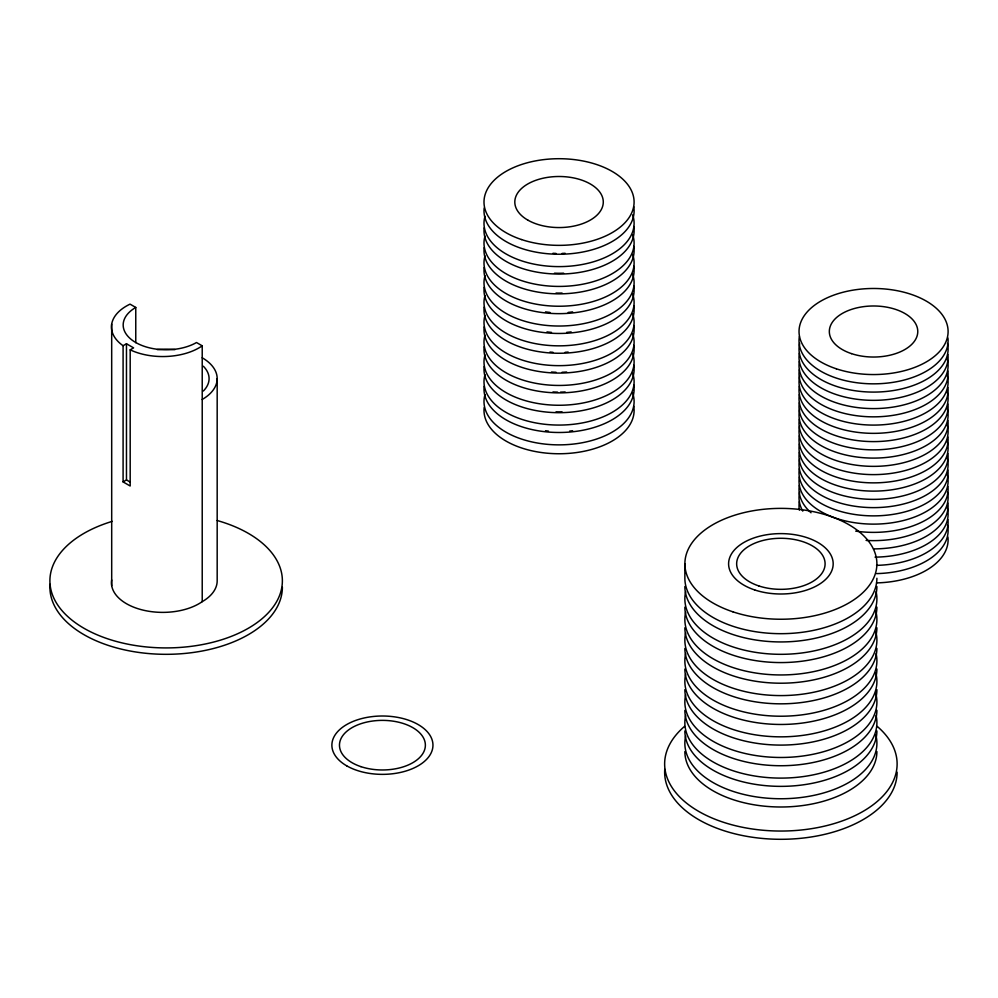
<?xml version="1.0" encoding="UTF-8"?>
<svg xmlns="http://www.w3.org/2000/svg" width="998" height="998" viewBox="0 0 998 998"><rect width="100%" height="100%" fill="white"/><g stroke="black" fill="none" stroke-linecap="round" stroke-linejoin="round"><path stroke-width="1.5" d="M123.091 345.732L126.472 343.761L133.62 347.878L130.189 349.836L130.189 486.001L123.091 481.909L123.091 345.732A51.272 29.603 0 0 1 130.039 304.141L135.765 307.446L135.765 342.701M123.091 481.909L126.472 479.926L126.472 343.761M111.689 579.938A51.272 29.603 0 0 0 143.063 610.115A51.272 29.603 0 0 0 202.22 601.657L202.22 345.819L196.506 342.526A42.951 24.8 0 0 1 135.765 342.526A42.951 24.8 0 0 1 135.765 307.446M126.472 479.926L130.039 481.984M684.865 563.808L684.865 578.254A96.02 55.439 0 0 0 780.885 633.68A96.02 55.439 0 0 0 876.893 578.254M217.177 378.629L217.177 580.811A51.048 29.466 0 0 1 202.22 601.657M111.689 324.113L111.701 585.739M633.742 305.7A75.05 43.326 0 0 1 560.277 353.255A75.05 43.326 0 0 1 484.167 307.122M632.657 313.846A75.05 43.326 0 0 1 560.277 365.642A75.05 43.326 0 0 1 485.003 315.256M633.742 266.092A75.05 43.326 0 0 1 560.277 313.646A75.05 43.326 0 0 1 484.167 267.501M571.13 331.897A52.308 30.202 0 0 1 566.639 332.384M551.47 332.384A52.308 30.202 0 0 1 546.979 331.897M632.657 373.264A75.05 43.326 0 0 1 560.277 425.061A75.05 43.326 0 0 1 485.003 374.674M633.742 384.929A75.05 43.326 0 0 1 560.277 432.483A75.05 43.326 0 0 1 484.167 386.338M563.596 273.178A52.308 30.202 0 0 1 554.501 273.178M632.657 234.63A75.05 43.326 0 0 1 560.277 286.414A75.05 43.326 0 0 1 485.003 236.027M633.742 246.281A75.05 43.326 0 0 1 560.277 293.836A75.05 43.326 0 0 1 484.167 247.704M632.657 353.467A75.05 43.326 0 0 1 560.277 405.25A75.05 43.326 0 0 1 485.003 354.864M633.742 365.118A75.05 43.326 0 0 1 560.277 412.673A75.05 43.326 0 0 1 484.167 366.54M632.657 254.428A75.05 43.326 0 0 1 560.277 306.224A75.05 43.326 0 0 1 485.003 255.837M632.657 294.048A75.05 43.326 0 0 1 560.277 345.832A75.05 43.326 0 0 1 485.003 295.445M633.742 325.51A75.05 43.326 0 0 1 560.277 373.065A75.05 43.326 0 0 1 484.167 326.92M562.074 293.05A52.308 30.202 0 0 1 556.023 293.05M632.657 214.82A75.05 43.326 0 0 1 560.277 266.603A75.05 43.326 0 0 1 485.003 216.217M633.742 226.471A75.05 43.326 0 0 1 560.277 274.038A75.05 43.326 0 0 1 484.167 227.893M565.118 253.28A52.308 30.202 0 0 1 562.074 253.43M556.023 253.43A52.308 30.202 0 0 1 552.979 253.28M633.742 285.89A75.05 43.326 0 0 1 560.277 333.457A75.05 43.326 0 0 1 484.167 287.312M632.657 274.238A75.05 43.326 0 0 1 560.277 326.022A75.05 43.326 0 0 1 485.003 275.635M572.59 311.875A52.308 30.202 0 0 1 568.149 312.436M549.96 312.436A52.308 30.202 0 0 1 545.519 311.875M633.742 345.308A75.05 43.326 0 0 1 560.277 392.875A75.05 43.326 0 0 1 484.167 346.73M632.657 333.656A75.05 43.326 0 0 1 560.277 385.44A75.05 43.326 0 0 1 485.003 335.054M562.074 411.887A52.308 30.202 0 0 1 556.023 411.887M566.639 372.005A52.308 30.202 0 0 1 562.074 372.266M556.023 372.266A52.308 30.202 0 0 1 551.47 372.005M568.149 352.057A52.308 30.202 0 0 1 565.118 352.306M552.979 352.306A52.308 30.202 0 0 1 549.96 352.057M565.118 391.927A52.308 30.202 0 0 1 560.564 392.114M557.545 392.114A52.308 30.202 0 0 1 552.979 391.927M572.59 430.712A52.308 30.202 0 0 1 569.646 431.111M548.463 431.111A52.308 30.202 0 0 1 545.519 430.712M633.742 206.673A75.05 43.326 0 0 1 560.277 254.228A75.05 43.326 0 0 1 484.167 208.083M633.742 406.174A75.05 43.326 0 0 1 560.277 453.741A75.05 43.326 0 0 1 484.167 407.596M632.657 393.075A75.05 43.326 0 0 1 560.277 444.859A75.05 43.326 0 0 1 485.003 394.472M947.464 343.437A74.538 43.039 0 0 1 873.562 392.089A74.538 43.039 0 0 1 799.66 343.437M947.938 354.502A74.538 43.039 0 0 1 872.339 400.335A74.538 43.039 0 0 1 799.373 353.092M947.938 437.024A74.538 43.039 0 0 1 872.339 482.857A74.538 43.039 0 0 1 799.373 435.615M947.102 424.562A74.538 43.039 0 0 1 874.784 474.611A74.538 43.039 0 0 1 799.66 425.959M947.938 453.529A74.538 43.039 0 0 1 872.339 499.362A74.538 43.039 0 0 1 799.373 452.119M947.102 441.066A74.538 43.039 0 0 1 876.007 491.091A74.538 43.039 0 0 1 799.373 443.873M947.102 457.571A74.538 43.039 0 0 1 874.784 507.62A74.538 43.039 0 0 1 799.66 458.968M947.938 470.033A74.538 43.039 0 0 1 872.339 515.866A74.538 43.039 0 0 1 799.373 468.623M947.938 486.537A74.538 43.039 0 0 1 855.71 531.123M811.037 512.772A74.538 43.039 0 0 1 799.373 485.128M947.102 474.075A74.538 43.039 0 0 1 876.007 524.1A74.538 43.039 0 0 1 799.373 476.882M947.938 404.015A74.538 43.039 0 0 1 872.339 449.849A74.538 43.039 0 0 1 799.373 402.606M947.102 391.553A74.538 43.039 0 0 1 876.007 441.578A74.538 43.039 0 0 1 799.373 394.36M947.102 375.036A74.538 43.039 0 0 1 874.784 425.086A74.538 43.039 0 0 1 799.66 376.446M947.938 387.511A74.538 43.039 0 0 1 872.339 433.344A74.538 43.039 0 0 1 799.373 386.101M947.938 420.52A74.538 43.039 0 0 1 872.339 466.353A74.538 43.039 0 0 1 799.373 419.11M947.102 408.057A74.538 43.039 0 0 1 874.784 458.094A74.538 43.039 0 0 1 799.66 409.454M947.938 371.006A74.538 43.039 0 0 1 872.339 416.84A74.538 43.039 0 0 1 799.373 369.597M947.102 358.531A74.538 43.039 0 0 1 876.007 408.569A74.538 43.039 0 0 1 799.373 361.338M947.938 537.086A74.538 43.039 0 0 1 876.543 582.894M947.464 524.985A74.538 43.039 0 0 1 876.543 573.613M947.464 491.977A74.538 43.039 0 0 1 866.077 540.417M802.791 511.126A74.538 43.039 0 0 1 799.66 491.977M947.938 503.042A74.538 43.039 0 0 1 873.562 548.888M799.373 510.065A74.538 43.039 0 0 1 799.373 501.632M947.938 337.998A74.538 43.039 0 0 1 872.339 383.831A74.538 43.039 0 0 1 799.373 336.588M947.938 519.546A74.538 43.039 0 0 1 876.543 565.355M947.102 507.084A74.538 43.039 0 0 1 875.046 557.134M877.254 726.419A116.23 67.103 0 0 1 857.631 814.331A116.23 67.103 0 0 1 704.126 814.331A116.23 67.103 0 0 1 684.503 726.419M897.115 772.19A116.23 67.103 0 0 1 778.365 839.281A116.23 67.103 0 0 1 664.755 769.283M876.893 751.556A96.02 55.439 0 0 1 780.885 806.995A96.02 55.439 0 0 1 684.865 751.556M876.893 586.5A96.02 55.439 0 0 1 780.885 641.939A96.02 55.439 0 0 1 684.865 586.5M875.72 734.628A96.02 55.439 0 0 1 782.145 798.737A96.02 55.439 0 0 1 685.676 736.062M876.082 591.639A96.02 55.439 0 0 1 780.885 654.314A96.02 55.439 0 0 1 685.676 591.639M876.893 607.133A96.02 55.439 0 0 1 780.885 662.572A96.02 55.439 0 0 1 684.865 607.133M876.893 669.034A96.02 55.439 0 0 1 780.885 724.461A96.02 55.439 0 0 1 684.865 669.034M876.893 689.655A96.02 55.439 0 0 1 780.885 745.094A96.02 55.439 0 0 1 684.865 689.655M876.082 715.429A96.02 55.439 0 0 1 780.885 778.103A96.02 55.439 0 0 1 685.676 715.429M876.893 648.401A96.02 55.439 0 0 1 780.885 703.827A96.02 55.439 0 0 1 684.865 648.401M875.72 610.838A96.02 55.439 0 0 1 782.145 674.947A96.02 55.439 0 0 1 685.676 612.273M875.72 672.727A96.02 55.439 0 0 1 782.145 736.836A96.02 55.439 0 0 1 685.676 674.174M876.893 710.289A96.02 55.439 0 0 1 780.885 765.728A96.02 55.439 0 0 1 684.865 710.289M876.893 627.767A96.02 55.439 0 0 1 780.885 683.206A96.02 55.439 0 0 1 684.865 627.767M876.082 653.54A96.02 55.439 0 0 1 780.885 716.215A96.02 55.439 0 0 1 685.676 653.54M876.893 730.923A96.02 55.439 0 0 1 780.885 786.362A96.02 55.439 0 0 1 684.865 730.923M875.72 631.46A96.02 55.439 0 0 1 782.145 695.581A96.02 55.439 0 0 1 685.676 632.907M875.72 693.361A96.02 55.439 0 0 1 782.145 757.47A96.02 55.439 0 0 1 685.676 694.808M217.215 520.532A116.23 67.103 0 0 1 257.521 622.278A116.23 67.103 0 0 1 76.759 623.713A116.23 67.103 0 0 1 112.2 521.368M202.22 345.819A51.272 29.603 0 0 1 130.189 349.836M203.33 366.229A42.951 24.8 0 0 1 203.33 391.029M202.22 357.783A51.048 29.466 0 0 1 202.22 399.462M157.26 349.599A51.048 29.466 0 0 1 175.012 349.599M282.372 587.211A116.23 67.103 0 0 1 163.61 654.301A116.23 67.103 0 0 1 50.012 584.304M360.939 766.651A42.951 24.8 0 0 0 425.373 745.182A42.951 24.8 0 0 0 360.939 723.7A42.951 24.8 0 0 0 360.939 766.651M346.68 765.815A50.536 29.179 0 0 0 431.236 752.729A50.536 29.179 0 0 0 369.335 717.001A50.536 29.179 0 0 0 346.68 765.815M527.78 220.084A44.224 25.524 0 0 0 601.769 208.644A44.224 25.524 0 0 0 547.603 177.37A44.224 25.524 0 0 0 527.78 220.084M521.53 239.557A75.05 43.326 0 0 0 634.092 202.033A75.05 43.326 0 0 0 521.53 164.508A75.05 43.326 0 0 0 521.53 239.557M851.444 353.616A44.224 25.524 0 0 0 917.773 331.511A44.224 25.524 0 0 0 851.444 309.405A44.224 25.524 0 0 0 851.444 353.616M836.287 368.786A74.538 43.039 0 0 0 948.1 331.511A74.538 43.039 0 0 0 836.287 294.248A74.538 43.039 0 0 0 836.287 368.786M758.767 585.913A44.224 25.524 0 0 0 825.096 563.808A44.224 25.524 0 0 0 758.767 541.702A44.224 25.524 0 0 0 758.767 585.913M754.725 589.955A52.308 30.202 0 0 0 833.18 563.808A52.308 30.202 0 0 0 754.725 537.66A52.308 30.202 0 0 0 754.725 589.955M732.869 611.811A96.02 55.439 0 0 0 876.893 563.808A96.02 55.439 0 0 0 732.869 515.804A96.02 55.439 0 0 0 732.869 611.811"/></g></svg>
